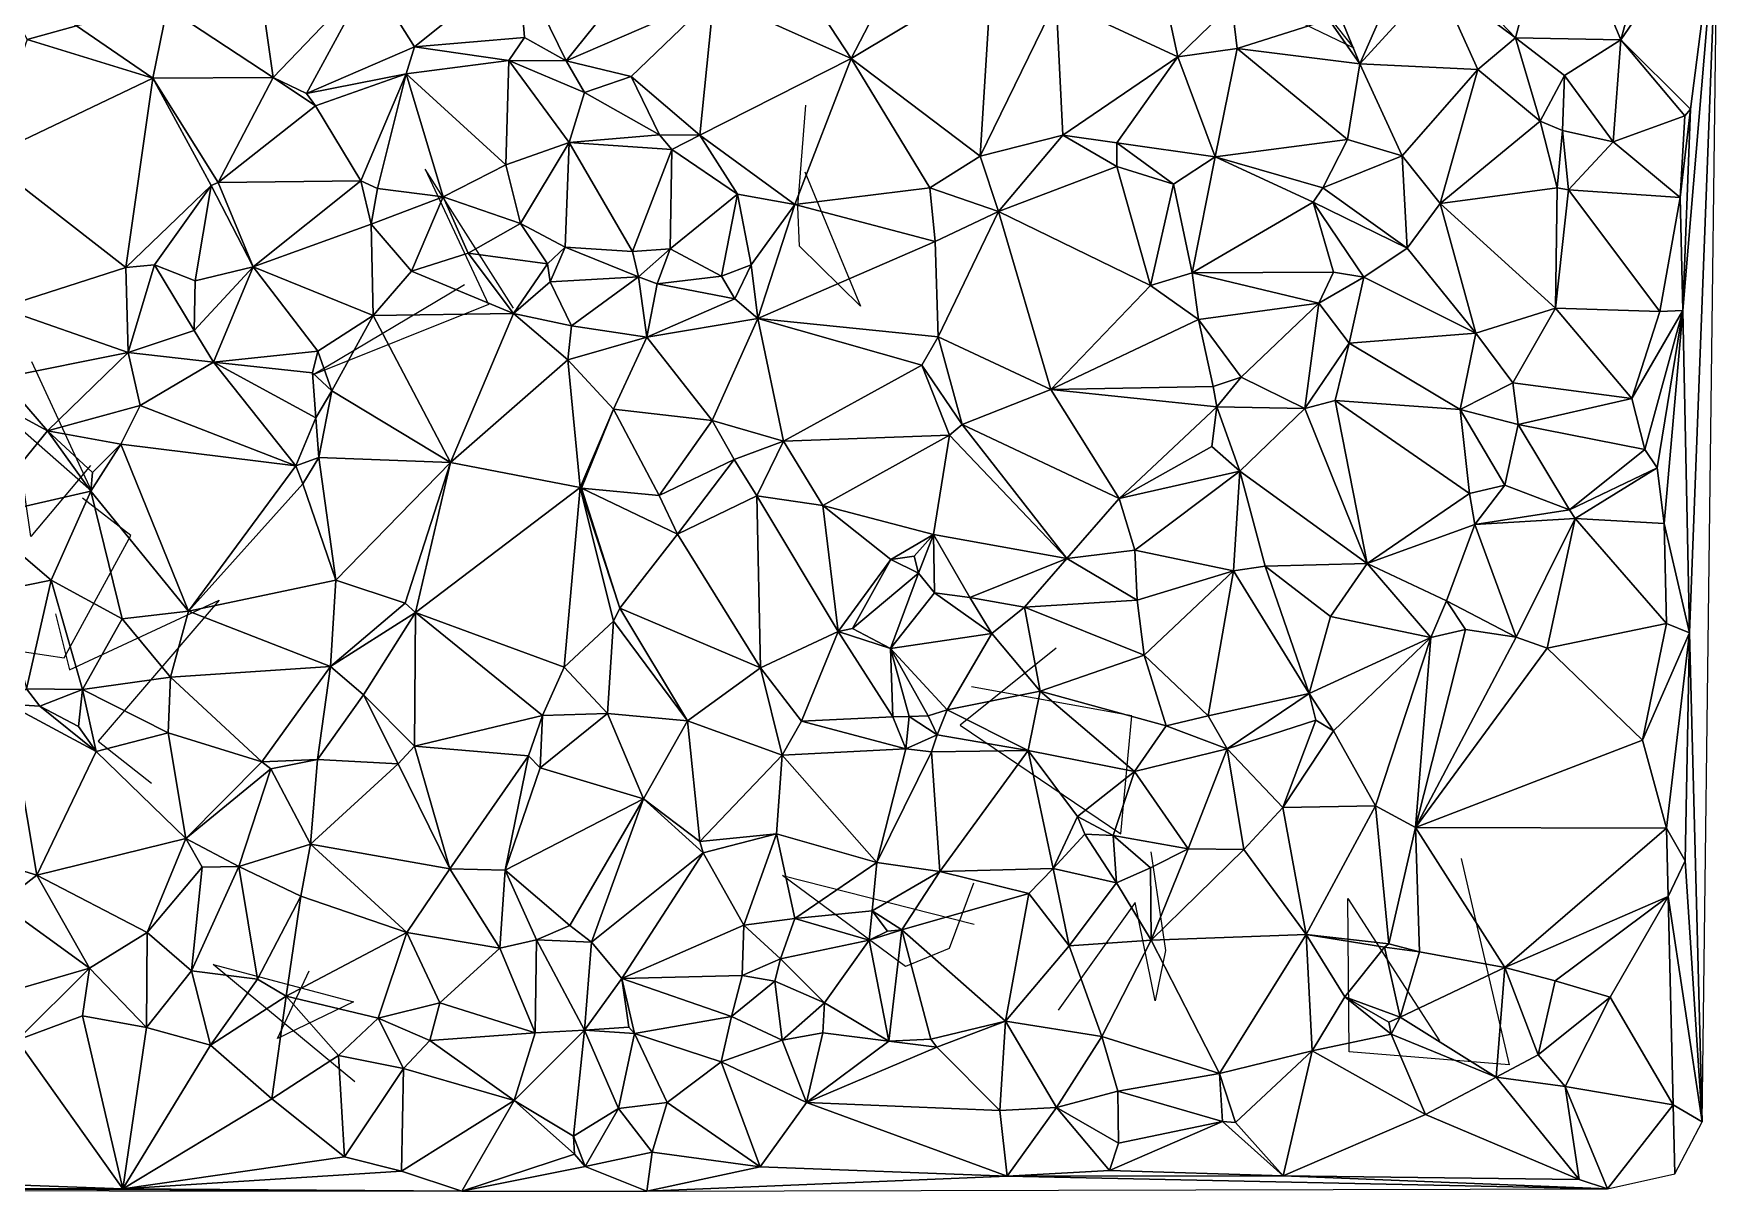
# Model space of a CAD drawing. Header units: metres. Extents: x -15.7 to 15, y -15 to 15.4.
# Drawn here: x 0.34 to 14.99, y -14.98 to -4.91 of the extents above; entities that cross this region are included whole.
import ezdxf

# ---------------------------------------------------------------- set-up
doc = ezdxf.new("R2010")
doc.units = ezdxf.units.M
doc.layers.add('CRACKS', color=1, linetype='Continuous')
doc.layers.add('STREET_MESH', color=7, linetype='Continuous')

msp = doc.modelspace()

# ---------------------------------------------------------------- linework, layer by layer
at = {"layer": 'CRACKS'}
for points in [[(11.132, -3.956, 0.1), (11.325, -4.791, 0.1), (11.828, -5.03, 0.1), (10.435, -3.274, 0.1), (10.342, -4.791, 0.1)], [(7.05, -6.11, 0.1), (7.535, -7.276, 0.1), (7.004, -6.754, 0.1), (6.988, -6.413, 0.1), (7.057, -5.528, 0.1)], [(4.514, -7.296, 0.1), (3.747, -6.085, 0.1), (4.296, -7.264, 0.1), (2.764, -7.878, 0.1), (4.089, -7.09, 0.1)], [(0.835, -8.664, 0.1), (0.314, -9.281, 0.1), (0.172, -8.295, 0.1), (0.843, -8.883, 0.1), (0.322, -7.761, 0.1)], [(-0.198, -8.918, 0.1), (-0.32, -10.198, 0.1), (0.606, -10.335, 0.1), (1.184, -9.272, 0.1), (0.764, -8.947, 0.1)], [(0.53, -9.953, 0.1), (0.651, -10.442, 0.1), (1.953, -9.836, 0.1), (0.902, -11.06, 0.1), (1.366, -11.428, 0.1)], [(9.238, -10.251, 0.1), (8.4, -10.921, 0.1), (9.8, -11.868, 0.1), (9.896, -10.842, 0.1), (8.501, -10.588, 0.1)], [(10.059, -12.024, 0.1), (10.188, -12.883, 0.1), (10.097, -13.319, 0.1), (9.923, -12.465, 0.1), (9.253, -13.4, 0.1)], [(12.761, -12.082, 0.1), (13.178, -13.877, 0.1), (11.786, -13.765, 0.1), (11.775, -12.429, 0.1), (12.572, -13.669, 0.1)], [(8.516, -12.297, 0.1), (8.305, -12.865, 0.1), (7.926, -13.021, 0.1), (6.856, -12.23, 0.1), (8.523, -12.652, 0.1)], [(3.134, -14.025, 0.1), (1.902, -13.005, 0.1), (3.123, -13.328, 0.1), (2.461, -13.648, 0.1), (2.737, -13.059, 0.1)]]:
    msp.add_polyline3d(points, dxfattribs=at)
at = {"layer": 'STREET_MESH'}
for points in [[(13.586, -3.618), (12.645, -4.327), (13.232, -4.943)], [(14.151, -4.96), (13.586, -3.618), (13.232, -4.943)], [(14.528, -3.59), (13.586, -3.618), (14.151, -4.96)], [(14.528, -3.59), (14.151, -4.96), (14.99, -3.732)], [(14.99, -3.732), (14.151, -4.96), (14.757, -5.565)], [(14.69, -7.316), (14.99, -3.732), (14.757, -5.565)], [(14.69, -7.316), (14.748, -10.119), (14.99, -3.732)], [(14.99, -3.732), (14.748, -10.119), (14.857, -14.372)], [(6.031, -3.827), (4.559, -4.293), (4.973, -5.144)], [(6.031, -3.827), (4.973, -5.144), (6.257, -4.588)], [(2.422, -5.288), (2.266, -4.191), (1.501, -4.683)], [(3.268, -4.408), (2.266, -4.191), (2.422, -5.288)], [(7.453, -5.123), (7.956, -4.149), (7.094, -4.573)], [(7.956, -4.149), (7.453, -5.123), (8.674, -4.39)], [(4.559, -4.293), (3.268, -4.408), (3.652, -5.022)], [(4.559, -4.293), (3.652, -5.022), (4.609, -4.939)], [(4.559, -4.293), (4.609, -4.939), (4.973, -5.144)], [(8.674, -4.39), (7.453, -5.123), (8.576, -5.973)], [(9.236, -4.619), (8.674, -4.39), (8.576, -5.973)], [(10.111, -4.251), (9.236, -4.619), (10.295, -5.109)], [(10.765, -4.652), (10.111, -4.251), (10.295, -5.109)], [(12.645, -4.327), (12.553, -4.432), (13.232, -4.943)], [(0.283, -4.959), (0.711, -4.838), (0.042, -4.527)], [(2.714, -5.428), (3.268, -4.408), (2.422, -5.288)], [(3.268, -4.408), (2.714, -5.428), (3.652, -5.022)], [(11.666, -4.656), (11.879, -5.169), (12.203, -4.431)], [(11.879, -5.169), (12.553, -4.432), (12.203, -4.431)], [(12.553, -4.432), (11.879, -5.169), (12.907, -5.22)], [(13.232, -4.943), (12.553, -4.432), (12.907, -5.22)], [(0.711, -4.838), (1.376, -5.293), (1.501, -4.683)], [(1.376, -5.293), (2.422, -5.288), (1.501, -4.683)], [(6.257, -4.588), (4.973, -5.144), (5.538, -5.281)], [(6.257, -4.588), (5.538, -5.281), (6.136, -5.791)], [(7.453, -5.123), (6.257, -4.588), (6.136, -5.791)], [(6.257, -4.588), (7.453, -5.123), (7.094, -4.573)], [(9.236, -4.619), (8.576, -5.973), (9.296, -5.79)], [(10.295, -5.109), (9.236, -4.619), (9.296, -5.79)], [(10.811, -5.037), (10.765, -4.652), (10.295, -5.109)], [(10.765, -4.652), (10.811, -5.037), (11.61, -4.785)], [(11.879, -5.169), (11.666, -4.656), (11.61, -4.785)], [(10.811, -5.037), (11.879, -5.169), (11.61, -4.785)], [(1.376, -5.293), (0.283, -4.959), (-0.082, -5.991)], [(0.711, -4.838), (0.283, -4.959), (1.376, -5.293)], [(4.609, -4.939), (3.652, -5.022), (4.473, -5.141)], [(4.973, -5.144), (4.609, -4.939), (4.473, -5.141)], [(13.447, -5.667), (13.232, -4.943), (12.907, -5.22)], [(13.232, -4.943), (13.447, -5.667), (13.659, -5.27)], [(14.151, -4.96), (13.232, -4.943), (13.659, -5.27)], [(14.084, -5.848), (14.151, -4.96), (13.659, -5.27)], [(14.151, -4.96), (14.084, -5.848), (14.706, -5.622)], [(14.151, -4.96), (14.706, -5.622), (14.757, -5.565)], [(3.652, -5.022), (2.714, -5.428), (3.58, -5.255)], [(3.652, -5.022), (3.58, -5.255), (4.473, -5.141)], [(6.963, -6.393), (7.453, -5.123), (6.136, -5.791)], [(8.138, -6.248), (7.453, -5.123), (6.963, -6.393)], [(7.453, -5.123), (8.138, -6.248), (8.576, -5.973)], [(9.763, -5.856), (10.295, -5.109), (9.296, -5.79)], [(9.763, -5.856), (10.619, -5.979), (10.295, -5.109)], [(10.619, -5.979), (10.811, -5.037), (10.295, -5.109)], [(11.772, -5.828), (10.811, -5.037), (10.619, -5.979)], [(10.811, -5.037), (11.772, -5.828), (11.879, -5.169)], [(2.714, -5.428), (2.792, -5.534), (3.58, -5.255)], [(2.792, -5.534), (3.187, -6.186), (3.58, -5.255)], [(3.187, -6.186), (3.331, -6.255), (3.58, -5.255)], [(3.58, -5.255), (3.331, -6.255), (3.904, -6.326)], [(3.58, -5.255), (4.447, -6.048), (4.473, -5.141)], [(4.447, -6.048), (3.58, -5.255), (3.904, -6.326)], [(4.473, -5.141), (4.447, -6.048), (4.999, -5.855)], [(5.133, -5.419), (4.473, -5.141), (4.999, -5.855)], [(4.973, -5.144), (4.473, -5.141), (5.133, -5.419)], [(4.973, -5.144), (5.133, -5.419), (5.538, -5.281)], [(11.879, -5.169), (11.772, -5.828), (12.246, -5.969)], [(11.879, -5.169), (12.246, -5.969), (12.907, -5.22)], [(12.907, -5.22), (12.246, -5.969), (12.578, -6.384)], [(13.447, -5.667), (12.907, -5.22), (12.578, -6.384)], [(13.447, -5.667), (13.641, -5.749), (13.659, -5.27)], [(13.641, -5.749), (14.084, -5.848), (13.659, -5.27)], [(1.141, -6.94), (1.376, -5.293), (-0.082, -5.991)], [(1.376, -5.293), (1.141, -6.94), (1.885, -6.229)], [(2.422, -5.288), (1.376, -5.293), (1.944, -6.201)], [(1.944, -6.201), (1.376, -5.293), (1.885, -6.229)], [(2.792, -5.534), (2.422, -5.288), (1.944, -6.201)], [(2.792, -5.534), (2.714, -5.428), (2.422, -5.288)], [(5.784, -5.788), (5.133, -5.419), (4.999, -5.855)], [(5.133, -5.419), (5.784, -5.788), (5.538, -5.281)], [(5.538, -5.281), (5.784, -5.788), (6.136, -5.791)], [(3.187, -6.186), (2.792, -5.534), (1.944, -6.201)], [(14.666, -6.333), (14.69, -7.316), (14.757, -5.565)], [(14.706, -5.622), (14.666, -6.333), (14.757, -5.565)], [(13.597, -6.247), (13.447, -5.667), (12.578, -6.384)], [(13.597, -6.247), (13.641, -5.749), (13.447, -5.667)], [(14.084, -5.848), (14.666, -6.333), (14.706, -5.622)], [(4.447, -6.048), (4.576, -6.557), (4.999, -5.855)], [(4.576, -6.557), (4.963, -6.763), (4.999, -5.855)], [(4.963, -6.763), (5.549, -6.803), (4.999, -5.855)], [(5.893, -5.914), (5.784, -5.788), (4.999, -5.855)], [(5.549, -6.803), (5.893, -5.914), (4.999, -5.855)], [(5.784, -5.788), (5.893, -5.914), (6.136, -5.791)], [(5.893, -5.914), (6.463, -6.304), (6.136, -5.791)], [(6.463, -6.304), (6.963, -6.393), (6.136, -5.791)], [(8.576, -5.973), (8.734, -6.455), (9.296, -5.79)], [(8.734, -6.455), (9.763, -6.063), (9.296, -5.79)], [(9.763, -6.063), (9.763, -5.856), (9.296, -5.79)], [(10.258, -6.215), (9.763, -5.856), (9.763, -6.063)], [(10.258, -6.215), (10.619, -5.979), (9.763, -5.856)], [(11.557, -6.249), (11.772, -5.828), (10.619, -5.979)], [(11.772, -5.828), (11.557, -6.249), (12.246, -5.969)], [(13.597, -6.247), (13.695, -6.264), (13.641, -5.749)], [(13.641, -5.749), (13.695, -6.264), (14.084, -5.848)], [(13.695, -6.264), (14.666, -6.333), (14.084, -5.848)], [(0.051, -7.293), (1.141, -6.94), (-0.082, -5.991)], [(5.549, -6.803), (5.878, -6.778), (5.893, -5.914)], [(5.893, -5.914), (5.878, -6.778), (6.463, -6.304)], [(8.138, -6.248), (8.734, -6.455), (8.576, -5.973)], [(10.619, -5.979), (10.258, -6.215), (10.42, -6.986)], [(11.473, -6.372), (10.619, -5.979), (10.42, -6.986)], [(11.557, -6.249), (10.619, -5.979), (11.473, -6.372)], [(12.246, -5.969), (11.557, -6.249), (12.291, -6.773)], [(12.246, -5.969), (12.291, -6.773), (12.578, -6.384)], [(4.576, -6.557), (4.447, -6.048), (3.904, -6.326)], [(8.734, -6.455), (10.057, -7.097), (9.763, -6.063)], [(10.057, -7.097), (10.258, -6.215), (9.763, -6.063)], [(1.885, -6.229), (1.141, -6.94), (1.392, -6.919)], [(1.744, -7.057), (1.885, -6.229), (1.392, -6.919)], [(1.885, -6.229), (1.744, -7.057), (2.248, -6.935)], [(1.944, -6.201), (1.885, -6.229), (2.248, -6.935)], [(3.187, -6.186), (1.944, -6.201), (2.248, -6.935)], [(3.187, -6.186), (2.248, -6.935), (3.275, -6.564)], [(3.331, -6.255), (3.187, -6.186), (3.275, -6.564)], [(3.904, -6.326), (3.331, -6.255), (3.275, -6.564)], [(8.184, -6.714), (8.138, -6.248), (6.963, -6.393)], [(8.734, -6.455), (8.138, -6.248), (8.184, -6.714)], [(10.258, -6.215), (10.057, -7.097), (10.42, -6.986)], [(11.557, -6.249), (11.473, -6.372), (12.291, -6.773)], [(13.582, -7.295), (13.597, -6.247), (12.578, -6.384)], [(13.695, -6.264), (13.597, -6.247), (13.582, -7.295)], [(14.488, -7.323), (13.695, -6.264), (13.582, -7.295)], [(13.695, -6.264), (14.488, -7.323), (14.666, -6.333)], [(3.627, -6.973), (3.904, -6.326), (3.275, -6.564)], [(3.627, -6.973), (4.12, -6.817), (3.904, -6.326)], [(4.12, -6.817), (4.576, -6.557), (3.904, -6.326)], [(6.463, -6.304), (5.878, -6.778), (6.325, -7.015)], [(6.463, -6.304), (6.325, -7.015), (6.583, -6.918)], [(6.463, -6.304), (6.583, -6.918), (6.963, -6.393)], [(6.963, -6.393), (6.583, -6.918), (6.642, -7.385)], [(8.184, -6.714), (6.963, -6.393), (6.642, -7.385)], [(11.651, -6.983), (11.473, -6.372), (10.42, -6.986)], [(11.914, -7.025), (11.473, -6.372), (11.651, -6.983)], [(11.473, -6.372), (11.914, -7.025), (12.291, -6.773)], [(12.291, -6.773), (12.889, -7.511), (12.578, -6.384)], [(12.889, -7.511), (13.582, -7.295), (12.578, -6.384)], [(14.666, -6.333), (14.488, -7.323), (14.69, -7.316)], [(2.248, -6.935), (3.293, -7.358), (3.275, -6.564)], [(3.293, -7.358), (3.627, -6.973), (3.275, -6.564)], [(4.576, -6.557), (4.12, -6.817), (4.809, -6.91)], [(4.963, -6.763), (4.576, -6.557), (4.809, -6.91)], [(8.734, -6.455), (8.184, -6.714), (8.211, -7.545)], [(8.734, -6.455), (8.211, -7.545), (9.191, -8.003)], [(10.057, -7.097), (8.734, -6.455), (9.191, -8.003)], [(8.211, -7.545), (8.184, -6.714), (6.642, -7.385)], [(3.627, -6.973), (4.515, -7.34), (4.12, -6.817)], [(4.12, -6.817), (4.515, -7.34), (4.809, -6.91)], [(4.833, -7.067), (4.963, -6.763), (4.809, -6.91)], [(4.963, -6.763), (4.833, -7.067), (5.603, -7.023)], [(5.549, -6.803), (4.963, -6.763), (5.603, -7.023)], [(5.878, -6.778), (5.549, -6.803), (5.603, -7.023)], [(5.766, -7.083), (5.878, -6.778), (5.603, -7.023)], [(5.878, -6.778), (5.766, -7.083), (6.325, -7.015)], [(12.291, -6.773), (11.914, -7.025), (12.889, -7.511)], [(1.141, -6.94), (0.051, -7.293), (1.163, -7.68)], [(1.141, -6.94), (1.163, -7.68), (1.392, -6.919)], [(1.392, -6.919), (1.163, -7.68), (1.735, -7.489)], [(1.744, -7.057), (1.392, -6.919), (1.735, -7.489)], [(1.905, -7.764), (2.248, -6.935), (1.735, -7.489)], [(2.248, -6.935), (1.744, -7.057), (1.735, -7.489)], [(2.248, -6.935), (1.905, -7.764), (2.813, -7.668)], [(2.248, -6.935), (2.813, -7.668), (3.293, -7.358)], [(4.515, -7.34), (3.627, -6.973), (3.293, -7.358)], [(4.515, -7.34), (4.833, -7.067), (4.809, -6.91)], [(4.833, -7.067), (5.019, -7.449), (5.603, -7.023)], [(5.603, -7.023), (5.019, -7.449), (5.676, -7.546)], [(5.766, -7.083), (5.603, -7.023), (5.676, -7.546)], [(5.766, -7.083), (6.441, -7.214), (6.325, -7.015)], [(6.325, -7.015), (6.441, -7.214), (6.583, -6.918)], [(6.583, -6.918), (6.441, -7.214), (6.642, -7.385)], [(10.057, -7.097), (10.476, -7.392), (10.42, -6.986)], [(11.522, -7.25), (11.651, -6.983), (10.42, -6.986)], [(10.476, -7.392), (11.522, -7.25), (10.42, -6.986)], [(11.522, -7.25), (11.914, -7.025), (11.651, -6.983)], [(11.914, -7.025), (11.522, -7.25), (11.787, -7.598)], [(12.889, -7.511), (11.914, -7.025), (11.787, -7.598)], [(5.019, -7.449), (4.833, -7.067), (4.515, -7.34)], [(6.441, -7.214), (5.766, -7.083), (5.676, -7.546)], [(10.476, -7.392), (10.057, -7.097), (9.191, -8.003)], [(0.051, -7.293), (0.061, -7.901), (1.163, -7.68)], [(6.441, -7.214), (5.676, -7.546), (6.642, -7.385)], [(10.847, -7.895), (11.522, -7.25), (10.476, -7.392)], [(10.847, -7.895), (11.401, -8.168), (11.522, -7.25)], [(11.522, -7.25), (11.401, -8.168), (11.787, -7.598)], [(13.21, -7.945), (13.582, -7.295), (12.889, -7.511)], [(13.582, -7.295), (13.21, -7.945), (14.245, -8.081)], [(14.488, -7.323), (13.582, -7.295), (14.245, -8.081)], [(14.488, -7.323), (14.245, -8.081), (14.69, -7.316)], [(14.245, -8.081), (14.359, -8.525), (14.69, -7.316)], [(14.359, -8.525), (14.467, -8.684), (14.69, -7.316)], [(14.467, -8.684), (14.527, -9.168), (14.69, -7.316)], [(14.527, -9.168), (14.748, -10.119), (14.69, -7.316)], [(2.813, -7.668), (2.934, -8.015), (3.293, -7.358)], [(3.293, -7.358), (2.934, -8.015), (3.966, -8.637)], [(4.515, -7.34), (3.293, -7.358), (3.966, -8.637)], [(4.988, -7.744), (4.515, -7.34), (3.966, -8.637)], [(5.019, -7.449), (4.515, -7.34), (4.988, -7.744)], [(5.019, -7.449), (4.988, -7.744), (5.676, -7.546)], [(5.676, -7.546), (6.244, -8.273), (6.642, -7.385)], [(6.244, -8.273), (6.865, -8.453), (6.642, -7.385)], [(8.067, -7.79), (8.211, -7.545), (6.642, -7.385)], [(6.865, -8.453), (8.067, -7.79), (6.642, -7.385)], [(10.604, -7.976), (10.476, -7.392), (9.191, -8.003)], [(10.604, -7.976), (10.847, -7.895), (10.476, -7.392)], [(1.163, -7.68), (1.905, -7.764), (1.735, -7.489)], [(4.988, -7.744), (5.385, -8.174), (5.676, -7.546)], [(5.676, -7.546), (5.385, -8.174), (6.244, -8.273)], [(8.211, -7.545), (8.067, -7.79), (8.418, -8.306)], [(9.191, -8.003), (8.211, -7.545), (8.418, -8.306)], [(11.401, -8.168), (11.664, -8.097), (11.787, -7.598)], [(11.664, -8.097), (12.751, -8.176), (11.787, -7.598)], [(12.751, -8.176), (12.889, -7.511), (11.787, -7.598)], [(13.21, -7.945), (12.889, -7.511), (12.751, -8.176)], [(1.163, -7.68), (0.061, -7.901), (0.461, -8.361)], [(1.163, -7.68), (0.461, -8.361), (1.267, -8.14)], [(1.905, -7.764), (1.163, -7.68), (1.267, -8.14)], [(2.62, -8.667), (1.905, -7.764), (1.267, -8.14)], [(2.813, -7.668), (1.905, -7.764), (2.767, -7.857)], [(1.905, -7.764), (2.795, -8.249), (2.767, -7.857)], [(1.905, -7.764), (2.62, -8.667), (2.795, -8.249)], [(2.934, -8.015), (2.813, -7.668), (2.767, -7.857)], [(5.094, -8.854), (4.988, -7.744), (3.966, -8.637)], [(4.988, -7.744), (5.094, -8.854), (5.385, -8.174)], [(0.061, -7.901), (0.097, -8.165), (0.461, -8.361)], [(2.795, -8.249), (2.934, -8.015), (2.767, -7.857)], [(8.067, -7.79), (6.865, -8.453), (8.309, -8.399)], [(8.067, -7.79), (8.309, -8.399), (8.418, -8.306)], [(10.604, -7.976), (10.634, -8.154), (10.847, -7.895)], [(10.634, -8.154), (11.401, -8.168), (10.847, -7.895)], [(2.934, -8.015), (2.795, -8.249), (2.822, -8.595)], [(3.966, -8.637), (2.934, -8.015), (2.822, -8.595)], [(9.784, -8.951), (9.191, -8.003), (8.418, -8.306)], [(10.634, -8.154), (10.604, -7.976), (9.191, -8.003)], [(10.634, -8.154), (9.191, -8.003), (9.784, -8.951)], [(13.258, -8.306), (13.21, -7.945), (12.751, -8.176)], [(13.21, -7.945), (13.258, -8.306), (14.245, -8.081)], [(0.461, -8.361), (0.097, -8.165), (-0.151, -9.112)], [(1.267, -8.14), (0.461, -8.361), (1.098, -8.477)], [(2.62, -8.667), (1.267, -8.14), (1.098, -8.477)], [(5.094, -8.854), (5.105, -8.86), (5.385, -8.174)], [(5.385, -8.174), (5.105, -8.86), (5.783, -8.923)], [(6.244, -8.273), (5.385, -8.174), (5.783, -8.923)], [(10.59, -8.498), (10.634, -8.154), (9.784, -8.951)], [(10.836, -8.713), (10.634, -8.154), (10.59, -8.498)], [(10.634, -8.154), (10.836, -8.713), (11.401, -8.168)], [(11.401, -8.168), (10.836, -8.713), (11.942, -9.515)], [(11.401, -8.168), (11.942, -9.515), (11.664, -8.097)], [(11.664, -8.097), (12.834, -8.908), (12.751, -8.176)], [(11.942, -9.515), (12.834, -8.908), (11.664, -8.097)], [(13.142, -8.834), (13.258, -8.306), (12.751, -8.176)], [(12.834, -8.908), (13.142, -8.834), (12.751, -8.176)], [(13.258, -8.306), (14.359, -8.525), (14.245, -8.081)], [(2.795, -8.249), (2.62, -8.667), (2.822, -8.595)], [(6.435, -8.61), (6.244, -8.273), (5.783, -8.923)], [(6.435, -8.61), (6.865, -8.453), (6.244, -8.273)], [(8.309, -8.399), (9.328, -9.471), (8.418, -8.306)], [(9.328, -9.471), (9.784, -8.951), (8.418, -8.306)], [(13.258, -8.306), (13.142, -8.834), (13.704, -9.05)], [(14.359, -8.525), (13.258, -8.306), (13.704, -9.05)], [(0.837, -8.886), (0.461, -8.361), (-0.151, -9.112)], [(0.461, -8.361), (0.851, -8.725), (1.098, -8.477)], [(0.851, -8.725), (0.461, -8.361), (0.837, -8.886)], [(1.098, -8.477), (0.837, -8.886), (1.686, -9.929)], [(0.851, -8.725), (0.837, -8.886), (1.098, -8.477)], [(2.62, -8.667), (1.098, -8.477), (1.686, -9.929)], [(6.865, -8.453), (6.435, -8.61), (6.633, -8.927)], [(6.865, -8.453), (6.633, -8.927), (7.205, -9.012)], [(6.865, -8.453), (7.205, -9.012), (8.309, -8.399)], [(7.205, -9.012), (8.168, -9.263), (8.309, -8.399)], [(8.168, -9.263), (9.328, -9.471), (8.309, -8.399)], [(2.62, -8.667), (2.681, -8.823), (2.822, -8.595)], [(2.681, -8.823), (2.97, -9.66), (2.822, -8.595)], [(2.97, -9.66), (3.966, -8.637), (2.822, -8.595)], [(2.97, -9.66), (3.573, -9.862), (3.966, -8.637)], [(3.573, -9.862), (3.661, -9.942), (3.966, -8.637)], [(3.661, -9.942), (5.094, -8.854), (3.966, -8.637)], [(5.941, -9.26), (6.435, -8.61), (5.783, -8.923)], [(6.633, -8.927), (6.435, -8.61), (5.941, -9.26)], [(10.836, -8.713), (10.59, -8.498), (9.784, -8.951)], [(14.467, -8.684), (14.359, -8.525), (13.704, -9.05)], [(2.681, -8.823), (2.62, -8.667), (1.686, -9.929)], [(9.921, -9.401), (10.836, -8.713), (9.784, -8.951)], [(10.836, -8.713), (9.921, -9.401), (10.781, -9.581)], [(10.836, -8.713), (10.781, -9.581), (11.054, -9.538)], [(11.942, -9.515), (10.836, -8.713), (11.054, -9.538)], [(13.754, -9.124), (14.467, -8.684), (13.704, -9.05)], [(14.467, -8.684), (13.754, -9.124), (14.527, -9.168)], [(0.492, -9.66), (0.837, -8.886), (-0.151, -9.112)], [(1.109, -9.996), (0.837, -8.886), (0.492, -9.66)], [(0.837, -8.886), (1.109, -9.996), (1.686, -9.929)], [(2.97, -9.66), (2.681, -8.823), (1.686, -9.929)], [(4.955, -10.417), (5.094, -8.854), (3.661, -9.942)], [(4.955, -10.417), (5.386, -10.017), (5.094, -8.854)], [(5.439, -9.904), (5.105, -8.86), (5.094, -8.854)], [(5.386, -10.017), (5.439, -9.904), (5.094, -8.854)], [(5.105, -8.86), (5.439, -9.904), (5.941, -9.26)], [(5.105, -8.86), (5.941, -9.26), (5.783, -8.923)], [(6.633, -8.927), (5.941, -9.26), (6.663, -10.423)], [(7.34, -10.108), (6.633, -8.927), (6.663, -10.423)], [(6.633, -8.927), (7.34, -10.108), (7.205, -9.012)], [(12.88, -9.178), (12.834, -8.908), (11.942, -9.515)], [(13.142, -8.834), (12.834, -8.908), (12.88, -9.178)], [(13.142, -8.834), (12.88, -9.178), (13.704, -9.05)], [(7.797, -9.482), (8.168, -9.263), (7.205, -9.012)], [(7.34, -10.108), (7.797, -9.482), (7.205, -9.012)], [(9.328, -9.471), (9.921, -9.401), (9.784, -8.951)], [(12.88, -9.178), (13.754, -9.124), (13.704, -9.05)], [(0.062, -9.748), (0.492, -9.66), (-0.151, -9.112)], [(12.632, -9.841), (12.88, -9.178), (11.942, -9.515)], [(12.632, -9.841), (13.239, -10.156), (12.88, -9.178)], [(13.239, -10.156), (13.754, -9.124), (12.88, -9.178)], [(13.754, -9.124), (13.239, -10.156), (13.51, -10.252)], [(14.548, -10.037), (13.754, -9.124), (13.51, -10.252)], [(13.754, -9.124), (14.548, -10.037), (14.527, -9.168)], [(14.548, -10.037), (14.748, -10.119), (14.527, -9.168)], [(5.941, -9.26), (5.439, -9.904), (6.663, -10.423)], [(7.797, -9.482), (8.001, -9.451), (8.168, -9.263)], [(8.001, -9.451), (8.04, -9.6), (8.168, -9.263)], [(8.04, -9.6), (8.177, -9.772), (8.168, -9.263)], [(8.485, -9.813), (9.328, -9.471), (8.168, -9.263)], [(8.177, -9.772), (8.485, -9.813), (8.168, -9.263)], [(7.797, -9.482), (7.34, -10.108), (7.464, -10.082)], [(8.04, -9.6), (7.797, -9.482), (7.464, -10.082)], [(8.04, -9.6), (8.001, -9.451), (7.797, -9.482)], [(8.485, -9.813), (8.96, -9.897), (9.328, -9.471)], [(9.328, -9.471), (8.96, -9.897), (9.942, -9.835)], [(9.921, -9.401), (9.328, -9.471), (9.942, -9.835)], [(9.921, -9.401), (9.942, -9.835), (10.781, -9.581)], [(11.624, -9.978), (11.942, -9.515), (11.054, -9.538)], [(11.624, -9.978), (12.498, -10.16), (11.942, -9.515)], [(12.498, -10.16), (12.632, -9.841), (11.942, -9.515)], [(0.062, -9.748), (0.276, -10.606), (0.492, -9.66)], [(0.276, -10.606), (0.763, -10.612), (0.492, -9.66)], [(0.763, -10.612), (1.109, -9.996), (0.492, -9.66)], [(2.922, -10.413), (2.97, -9.66), (1.686, -9.929)], [(2.97, -9.66), (2.922, -10.413), (3.573, -9.862)], [(7.794, -10.254), (8.04, -9.6), (7.464, -10.082)], [(8.177, -9.772), (8.04, -9.6), (7.794, -10.254)], [(9.942, -9.835), (10.002, -10.314), (10.781, -9.581)], [(10.781, -9.581), (10.002, -10.314), (10.56, -10.84)], [(11.439, -10.648), (10.781, -9.581), (10.56, -10.84)], [(10.781, -9.581), (11.439, -10.648), (11.054, -9.538)], [(11.439, -10.648), (11.624, -9.978), (11.054, -9.538)], [(8.177, -9.772), (7.794, -10.254), (8.678, -10.124)], [(8.485, -9.813), (8.177, -9.772), (8.678, -10.124)], [(8.96, -9.897), (8.485, -9.813), (8.678, -10.124)], [(1.109, -9.996), (1.53, -10.504), (1.686, -9.929)], [(1.53, -10.504), (2.922, -10.413), (1.686, -9.929)], [(3.573, -9.862), (2.922, -10.413), (3.661, -9.942)], [(2.922, -10.413), (3.209, -10.657), (3.661, -9.942)], [(3.209, -10.657), (3.652, -11.106), (3.661, -9.942)], [(3.652, -11.106), (4.767, -10.838), (3.661, -9.942)], [(4.767, -10.838), (4.955, -10.417), (3.661, -9.942)], [(5.439, -9.904), (5.386, -10.017), (6.03, -10.884)], [(5.439, -9.904), (6.03, -10.884), (6.663, -10.423)], [(9.097, -10.625), (8.96, -9.897), (8.678, -10.124)], [(8.96, -9.897), (10.002, -10.314), (9.942, -9.835)], [(10.002, -10.314), (8.96, -9.897), (9.097, -10.625)], [(12.632, -9.841), (12.498, -10.16), (12.798, -10.091)], [(13.239, -10.156), (12.632, -9.841), (12.798, -10.091)], [(1.109, -9.996), (0.763, -10.612), (1.53, -10.504)], [(5.386, -10.017), (4.955, -10.417), (5.333, -10.822)], [(6.03, -10.884), (5.386, -10.017), (5.333, -10.822)], [(7.022, -10.886), (7.34, -10.108), (6.663, -10.423)], [(7.34, -10.108), (7.022, -10.886), (7.816, -10.85)], [(7.34, -10.108), (7.794, -10.254), (7.464, -10.082)], [(7.794, -10.254), (7.34, -10.108), (7.816, -10.85)], [(11.439, -10.648), (12.498, -10.16), (11.624, -9.978)], [(12.798, -10.091), (12.498, -10.16), (12.362, -11.812)], [(13.239, -10.156), (12.798, -10.091), (12.362, -11.812)], [(14.548, -10.037), (13.51, -10.252), (14.339, -11.052)], [(14.748, -10.119), (14.548, -10.037), (14.339, -11.052)], [(7.794, -10.254), (8.288, -10.79), (8.678, -10.124)], [(7.794, -10.254), (8.124, -10.84), (8.288, -10.79)], [(7.957, -10.847), (7.794, -10.254), (7.816, -10.85)], [(7.957, -10.847), (8.124, -10.84), (7.794, -10.254)], [(8.288, -10.79), (9.097, -10.625), (8.678, -10.124)], [(11.439, -10.648), (11.65, -10.97), (12.498, -10.16)], [(11.65, -10.97), (12.014, -11.625), (12.498, -10.16)], [(12.498, -10.16), (12.014, -11.625), (12.362, -11.812)], [(13.51, -10.252), (13.239, -10.156), (12.362, -11.812)], [(13.51, -10.252), (12.362, -11.812), (14.339, -11.052)], [(14.547, -11.817), (14.748, -10.119), (14.339, -11.052)], [(14.547, -11.817), (14.711, -12.103), (14.748, -10.119)], [(14.748, -10.119), (14.711, -12.103), (14.857, -14.372)], [(10.002, -10.314), (9.097, -10.625), (10.193, -10.929)], [(10.56, -10.84), (10.002, -10.314), (10.193, -10.929)], [(1.53, -10.504), (0.763, -10.612), (1.509, -10.988)], [(1.53, -10.504), (1.509, -10.988), (2.325, -11.242)], [(2.922, -10.413), (1.53, -10.504), (2.325, -11.242)], [(2.809, -11.222), (2.922, -10.413), (2.325, -11.242)], [(3.209, -10.657), (2.922, -10.413), (2.809, -11.222)], [(4.955, -10.417), (4.767, -10.838), (5.333, -10.822)], [(6.03, -10.884), (6.853, -11.183), (6.663, -10.423)], [(6.853, -11.183), (7.022, -10.886), (6.663, -10.423)], [(0.394, -10.756), (0.276, -10.606), (0.117, -10.74)], [(0.276, -10.606), (0.394, -10.756), (0.763, -10.612)], [(0.394, -10.756), (0.728, -10.933), (0.763, -10.612)], [(0.763, -10.612), (0.728, -10.933), (0.882, -11.151)], [(0.763, -10.612), (0.882, -11.151), (1.509, -10.988)], [(3.209, -10.657), (2.809, -11.222), (3.511, -11.257)], [(3.652, -11.106), (3.209, -10.657), (3.511, -11.257)], [(9.097, -10.625), (8.288, -10.79), (8.994, -11.141)], [(9.917, -11.325), (9.097, -10.625), (8.994, -11.141)], [(9.097, -10.625), (9.917, -11.325), (10.193, -10.929)], [(11.439, -10.648), (10.56, -10.84), (10.725, -11.127)], [(11.497, -10.878), (11.439, -10.648), (10.725, -11.127)], [(11.439, -10.648), (11.497, -10.878), (11.65, -10.97)], [(0.117, -10.74), (-1.048, -11.795), (0.366, -12.226)], [(0.882, -11.151), (0.117, -10.74), (0.366, -12.226)], [(0.394, -10.756), (0.117, -10.74), (0.882, -11.151)], [(0.728, -10.933), (0.394, -10.756), (0.882, -11.151)], [(4.767, -10.838), (3.652, -11.106), (4.646, -11.189)], [(4.747, -11.293), (4.767, -10.838), (4.646, -11.189)], [(4.747, -11.293), (5.645, -11.563), (5.333, -10.822)], [(4.767, -10.838), (4.747, -11.293), (5.333, -10.822)], [(5.645, -11.563), (6.03, -10.884), (5.333, -10.822)], [(7.957, -10.847), (8.201, -11.006), (8.124, -10.84)], [(8.124, -10.84), (8.201, -11.006), (8.288, -10.79)], [(8.288, -10.79), (8.201, -11.006), (8.994, -11.141)], [(10.56, -10.84), (10.193, -10.929), (10.725, -11.127)], [(1.509, -10.988), (0.882, -11.151), (1.662, -11.908)], [(1.509, -10.988), (1.662, -11.908), (2.325, -11.242)], [(6.03, -10.884), (5.645, -11.563), (6.135, -11.933)], [(6.853, -11.183), (6.03, -10.884), (6.135, -11.933)], [(7.927, -11.127), (7.022, -10.886), (6.853, -11.183)], [(7.022, -10.886), (7.927, -11.127), (7.816, -10.85)], [(7.927, -11.127), (7.957, -10.847), (7.816, -10.85)], [(8.201, -11.006), (7.957, -10.847), (7.927, -11.127)], [(10.193, -10.929), (9.917, -11.325), (10.725, -11.127)], [(11.208, -11.639), (11.497, -10.878), (10.725, -11.127)], [(11.65, -10.97), (11.497, -10.878), (11.208, -11.639)], [(12.014, -11.625), (11.65, -10.97), (11.208, -11.639)], [(3.961, -12.172), (3.652, -11.106), (3.511, -11.257)], [(3.652, -11.106), (3.961, -12.172), (4.646, -11.189)], [(7.927, -11.127), (6.853, -11.183), (7.676, -12.116)], [(8.153, -11.153), (7.927, -11.127), (7.676, -12.116)], [(8.153, -11.153), (8.201, -11.006), (7.927, -11.127)], [(8.201, -11.006), (8.153, -11.153), (8.994, -11.141)], [(9.917, -11.325), (10.384, -11.999), (10.725, -11.127)], [(10.384, -11.999), (10.87, -12.003), (10.725, -11.127)], [(10.87, -12.003), (11.208, -11.639), (10.725, -11.127)], [(12.362, -11.812), (14.547, -11.817), (14.339, -11.052)], [(1.662, -11.908), (0.882, -11.151), (0.366, -12.226)], [(1.662, -11.908), (2.403, -11.302), (2.325, -11.242)], [(2.403, -11.302), (2.809, -11.222), (2.325, -11.242)], [(2.403, -11.302), (2.749, -11.957), (2.809, -11.222)], [(2.809, -11.222), (2.749, -11.957), (3.511, -11.257)], [(2.749, -11.957), (3.961, -12.172), (3.511, -11.257)], [(4.646, -11.189), (3.961, -12.172), (4.441, -12.183)], [(4.747, -11.293), (4.646, -11.189), (4.441, -12.183)], [(6.803, -11.867), (6.853, -11.183), (6.135, -11.933)], [(6.853, -11.183), (6.803, -11.867), (7.676, -12.116)], [(8.223, -12.196), (8.153, -11.153), (7.676, -12.116)], [(8.153, -11.153), (8.223, -12.196), (8.994, -11.141)], [(8.994, -11.141), (8.223, -12.196), (9.211, -12.17)], [(9.423, -11.718), (8.994, -11.141), (9.211, -12.17)], [(9.423, -11.718), (9.917, -11.325), (8.994, -11.141)], [(2.403, -11.302), (1.662, -11.908), (2.126, -12.152)], [(2.749, -11.957), (2.403, -11.302), (2.126, -12.152)], [(5.645, -11.563), (4.747, -11.293), (4.441, -12.183)], [(9.917, -11.325), (9.423, -11.718), (9.733, -11.882)], [(9.917, -11.325), (9.733, -11.882), (10.384, -11.999)], [(5.006, -12.665), (5.645, -11.563), (4.441, -12.183)], [(5.645, -11.563), (5.006, -12.665), (5.192, -12.811)], [(6.164, -12.032), (5.645, -11.563), (5.192, -12.811)], [(5.645, -11.563), (6.164, -12.032), (6.135, -11.933)], [(9.486, -11.87), (9.423, -11.718), (9.211, -12.17)], [(9.423, -11.718), (9.486, -11.87), (9.733, -11.882)], [(10.87, -12.003), (11.413, -12.742), (11.208, -11.639)], [(11.413, -12.742), (12.014, -11.625), (11.208, -11.639)], [(12.131, -12.825), (12.014, -11.625), (11.413, -12.742)], [(12.014, -11.625), (12.131, -12.825), (12.362, -11.812)], [(-1.048, -11.795), (0.052, -12.473), (0.366, -12.226)], [(12.131, -12.825), (12.397, -12.893), (12.362, -11.812)], [(13.142, -13.029), (14.547, -11.817), (12.362, -11.812)], [(12.397, -12.893), (13.142, -13.029), (12.362, -11.812)], [(14.547, -11.817), (13.142, -13.029), (14.561, -12.411)], [(14.711, -12.103), (14.547, -11.817), (14.561, -12.411)], [(1.328, -12.726), (1.662, -11.908), (0.366, -12.226)], [(1.662, -11.908), (1.328, -12.726), (1.805, -12.157)], [(2.126, -12.152), (1.662, -11.908), (1.805, -12.157)], [(2.749, -11.957), (2.126, -12.152), (2.664, -12.41)], [(2.749, -11.957), (2.664, -12.41), (3.587, -12.727)], [(3.961, -12.172), (2.749, -11.957), (3.587, -12.727)], [(6.164, -12.032), (6.803, -11.867), (6.135, -11.933)], [(6.803, -11.867), (6.164, -12.032), (6.519, -12.661)], [(6.803, -11.867), (6.519, -12.661), (6.963, -12.604)], [(6.803, -11.867), (6.963, -12.604), (7.676, -12.116)], [(9.761, -12.293), (9.486, -11.87), (9.211, -12.17)], [(9.486, -11.87), (9.761, -12.293), (9.733, -11.882)], [(9.733, -11.882), (10.057, -12.164), (10.384, -11.999)], [(9.761, -12.293), (10.057, -12.164), (9.733, -11.882)], [(10.057, -12.164), (10.062, -12.792), (10.384, -11.999)], [(10.062, -12.792), (10.87, -12.003), (10.384, -11.999)], [(10.062, -12.792), (11.413, -12.742), (10.87, -12.003)], [(1.328, -12.726), (1.714, -13.058), (1.805, -12.157)], [(2.126, -12.152), (1.714, -13.058), (2.288, -13.132)], [(1.714, -13.058), (2.126, -12.152), (1.805, -12.157)], [(2.664, -12.41), (2.126, -12.152), (2.288, -13.132)], [(5.458, -13.127), (6.164, -12.032), (5.192, -12.811)], [(6.164, -12.032), (5.458, -13.127), (6.519, -12.661)], [(6.963, -12.604), (7.636, -12.536), (7.676, -12.116)], [(7.636, -12.536), (8.223, -12.196), (7.676, -12.116)], [(14.711, -12.103), (14.561, -12.411), (14.857, -14.372)], [(0.052, -12.473), (0.824, -13.036), (0.366, -12.226)], [(0.824, -13.036), (1.328, -12.726), (0.366, -12.226)], [(4.396, -12.862), (3.961, -12.172), (3.587, -12.727)], [(3.961, -12.172), (4.396, -12.862), (4.441, -12.183)], [(4.396, -12.862), (4.714, -12.788), (4.441, -12.183)], [(4.714, -12.788), (5.006, -12.665), (4.441, -12.183)], [(8.223, -12.196), (7.636, -12.536), (7.895, -12.702)], [(8.999, -12.387), (8.223, -12.196), (7.895, -12.702)], [(8.223, -12.196), (8.999, -12.387), (9.211, -12.17)], [(8.999, -12.387), (9.35, -12.841), (9.211, -12.17)], [(9.35, -12.841), (9.761, -12.293), (9.211, -12.17)], [(9.35, -12.841), (10.062, -12.792), (9.761, -12.293)], [(9.761, -12.293), (10.062, -12.792), (10.057, -12.164)], [(2.536, -13.279), (2.664, -12.41), (2.288, -13.132)], [(2.664, -12.41), (2.536, -13.279), (3.587, -12.727)], [(8.796, -13.496), (8.999, -12.387), (7.895, -12.702)], [(9.35, -12.841), (8.999, -12.387), (8.796, -13.496)], [(13.142, -13.029), (13.578, -13.145), (14.561, -12.411)], [(13.578, -13.145), (14.057, -13.289), (14.561, -12.411)], [(14.057, -13.289), (14.604, -14.225), (14.561, -12.411)], [(14.561, -12.411), (14.604, -14.225), (14.857, -14.372)], [(-0.173, -13.325), (0.824, -13.036), (0.052, -12.473)], [(7.609, -12.791), (7.636, -12.536), (6.963, -12.604)], [(7.769, -12.714), (7.636, -12.536), (7.609, -12.791)], [(7.636, -12.536), (7.769, -12.714), (7.895, -12.702)], [(0.824, -13.036), (1.32, -13.553), (1.328, -12.726)], [(1.32, -13.553), (1.714, -13.058), (1.328, -12.726)], [(2.536, -13.279), (3.338, -13.472), (3.587, -12.727)], [(3.338, -13.472), (3.875, -13.336), (3.587, -12.727)], [(3.875, -13.336), (4.396, -12.862), (3.587, -12.727)], [(5.006, -12.665), (4.714, -12.788), (5.192, -12.811)], [(5.458, -13.127), (6.505, -13.1), (6.519, -12.661)], [(6.505, -13.1), (6.838, -12.954), (6.519, -12.661)], [(6.519, -12.661), (6.838, -12.954), (6.963, -12.604)], [(6.838, -12.954), (7.609, -12.791), (6.963, -12.604)], [(7.609, -12.791), (7.78, -13.672), (7.895, -12.702)], [(7.769, -12.714), (7.609, -12.791), (7.895, -12.702)], [(7.895, -12.702), (7.78, -13.672), (8.145, -13.653)], [(8.796, -13.496), (7.895, -12.702), (8.145, -13.653)], [(11.413, -12.742), (10.062, -12.792), (10.657, -13.952)], [(11.413, -12.742), (10.657, -13.952), (11.465, -13.755)], [(11.747, -13.286), (11.413, -12.742), (11.465, -13.755)], [(12.093, -12.853), (11.413, -12.742), (11.747, -13.286)], [(12.093, -12.853), (12.131, -12.825), (11.413, -12.742)], [(4.396, -12.862), (3.875, -13.336), (4.704, -13.597)], [(4.714, -12.788), (4.396, -12.862), (4.704, -13.597)], [(5.131, -13.576), (4.714, -12.788), (4.704, -13.597)], [(4.714, -12.788), (5.131, -13.576), (5.192, -12.811)], [(5.131, -13.576), (5.458, -13.127), (5.192, -12.811)], [(7.221, -13.337), (7.609, -12.791), (6.838, -12.954)], [(7.221, -13.337), (7.78, -13.672), (7.609, -12.791)], [(9.635, -13.631), (9.35, -12.841), (8.796, -13.496)], [(9.635, -13.631), (10.062, -12.792), (9.35, -12.841)], [(10.062, -12.792), (9.635, -13.631), (10.657, -13.952)], [(12.093, -12.853), (11.747, -13.286), (12.231, -13.463)], [(12.093, -12.853), (12.397, -12.893), (12.131, -12.825)], [(12.397, -12.893), (12.093, -12.853), (12.231, -13.463)], [(0.196, -13.663), (0.824, -13.036), (-0.173, -13.325)], [(0.824, -13.036), (0.196, -13.663), (0.764, -13.451)], [(1.32, -13.553), (0.824, -13.036), (0.764, -13.451)], [(6.838, -12.954), (6.505, -13.1), (6.79, -13.15)], [(7.221, -13.337), (6.838, -12.954), (6.79, -13.15)], [(13.142, -13.029), (12.397, -12.893), (12.231, -13.463)], [(13.066, -13.985), (13.142, -13.029), (12.231, -13.463)], [(13.066, -13.985), (13.432, -13.789), (13.142, -13.029)], [(13.432, -13.789), (13.578, -13.145), (13.142, -13.029)], [(1.714, -13.058), (1.32, -13.553), (1.879, -13.706)], [(1.714, -13.058), (1.879, -13.706), (2.288, -13.132)], [(1.879, -13.706), (2.536, -13.279), (2.288, -13.132)], [(5.458, -13.127), (5.131, -13.576), (5.518, -13.548)], [(6.505, -13.1), (5.458, -13.127), (6.411, -13.455)], [(5.567, -13.604), (5.458, -13.127), (5.518, -13.548)], [(5.458, -13.127), (5.567, -13.604), (6.411, -13.455)], [(6.505, -13.1), (6.411, -13.455), (6.79, -13.15)], [(6.411, -13.455), (6.851, -13.662), (6.79, -13.15)], [(6.851, -13.662), (7.221, -13.337), (6.79, -13.15)], [(13.578, -13.145), (13.432, -13.789), (14.057, -13.289)], [(2.411, -14.173), (2.536, -13.279), (1.879, -13.706)], [(2.992, -13.795), (2.536, -13.279), (2.411, -14.173)], [(2.536, -13.279), (2.992, -13.795), (3.338, -13.472)], [(12.152, -13.609), (11.747, -13.286), (11.465, -13.755)], [(11.747, -13.286), (12.13, -13.506), (12.231, -13.463)], [(12.13, -13.506), (11.747, -13.286), (12.152, -13.609)], [(13.432, -13.789), (13.665, -14.064), (14.057, -13.289)], [(13.665, -14.064), (14.604, -14.225), (14.057, -13.289)], [(0.764, -13.451), (0.196, -13.663), (1.115, -14.954)], [(1.32, -13.553), (0.764, -13.451), (1.115, -14.954)], [(2.992, -13.795), (3.557, -13.91), (3.338, -13.472)], [(3.787, -13.666), (3.875, -13.336), (3.338, -13.472)], [(3.557, -13.91), (3.787, -13.666), (3.338, -13.472)], [(3.875, -13.336), (3.787, -13.666), (4.704, -13.597)], [(5.567, -13.604), (6.321, -13.85), (6.411, -13.455)], [(6.411, -13.455), (6.321, -13.85), (6.851, -13.662)], [(7.206, -13.599), (7.221, -13.337), (6.851, -13.662)], [(7.206, -13.599), (7.78, -13.672), (7.221, -13.337)], [(12.13, -13.506), (12.152, -13.609), (12.231, -13.463)], [(12.152, -13.609), (13.066, -13.985), (12.231, -13.463)], [(1.879, -13.706), (1.32, -13.553), (1.115, -14.954)], [(3.787, -13.666), (4.519, -14.188), (4.704, -13.597)], [(4.519, -14.188), (5.131, -13.576), (4.704, -13.597)], [(5.131, -13.576), (4.519, -14.188), (5.038, -14.496)], [(5.427, -14.256), (5.131, -13.576), (5.038, -14.496)], [(5.131, -13.576), (5.567, -13.604), (5.518, -13.548)], [(5.567, -13.604), (5.131, -13.576), (5.427, -14.256)], [(5.853, -14.205), (5.567, -13.604), (5.427, -14.256)], [(6.321, -13.85), (5.567, -13.604), (5.853, -14.205)], [(7.206, -13.599), (6.851, -13.662), (7.065, -14.203)], [(7.78, -13.672), (7.206, -13.599), (7.065, -14.203)], [(8.199, -13.723), (8.796, -13.496), (8.145, -13.653)], [(8.796, -13.496), (8.199, -13.723), (8.745, -14.273)], [(9.239, -14.248), (8.796, -13.496), (8.745, -14.273)], [(9.239, -14.248), (9.635, -13.631), (8.796, -13.496)], [(12.449, -14.31), (12.152, -13.609), (11.465, -13.755)], [(13.066, -13.985), (12.152, -13.609), (12.449, -14.31)], [(0.196, -13.663), (-0.249, -14.905), (1.115, -14.954)], [(2.411, -14.173), (1.879, -13.706), (1.115, -14.954)], [(4.519, -14.188), (3.787, -13.666), (3.557, -13.91)], [(6.851, -13.662), (6.321, -13.85), (7.065, -14.203)], [(8.199, -13.723), (7.78, -13.672), (7.065, -14.203)], [(8.199, -13.723), (7.065, -14.203), (8.745, -14.273)], [(7.78, -13.672), (8.199, -13.723), (8.145, -13.653)], [(9.774, -14.106), (9.635, -13.631), (9.239, -14.248)], [(9.635, -13.631), (9.774, -14.106), (10.657, -13.952)], [(10.657, -13.952), (10.796, -14.378), (11.465, -13.755)], [(11.465, -13.755), (10.796, -14.378), (11.211, -14.843)], [(12.449, -14.31), (11.465, -13.755), (11.211, -14.843)], [(2.992, -13.795), (2.411, -14.173), (3.044, -14.677)], [(3.557, -13.91), (2.992, -13.795), (3.044, -14.677)], [(3.541, -14.803), (3.557, -13.91), (3.044, -14.677)], [(4.519, -14.188), (3.557, -13.91), (3.541, -14.803)], [(6.321, -13.85), (5.853, -14.205), (6.66, -14.765)], [(7.065, -14.203), (6.321, -13.85), (6.66, -14.765)], [(13.665, -14.064), (13.432, -13.789), (13.066, -13.985)], [(10.657, -13.952), (9.774, -14.106), (10.684, -14.369)], [(10.796, -14.378), (10.657, -13.952), (10.684, -14.369)], [(13.788, -14.874), (13.066, -13.985), (12.449, -14.31)], [(13.665, -14.064), (13.066, -13.985), (13.788, -14.874)], [(3.044, -14.677), (2.411, -14.173), (1.115, -14.954)], [(4.519, -14.188), (3.541, -14.803), (4.066, -14.977)], [(5.045, -14.655), (4.519, -14.188), (4.066, -14.977)], [(4.519, -14.188), (5.045, -14.655), (5.038, -14.496)], [(5.722, -14.635), (5.853, -14.205), (5.427, -14.256)], [(5.853, -14.205), (5.722, -14.635), (6.66, -14.765)], [(8.81, -14.844), (7.065, -14.203), (6.66, -14.765)], [(7.065, -14.203), (8.81, -14.844), (8.745, -14.273)], [(9.774, -14.106), (9.239, -14.248), (9.779, -14.559)], [(10.684, -14.369), (9.774, -14.106), (9.779, -14.559)], [(13.665, -14.064), (13.788, -14.874), (14.033, -14.955)], [(14.604, -14.225), (13.665, -14.064), (14.033, -14.955)], [(5.139, -14.761), (5.427, -14.256), (5.038, -14.496)], [(5.722, -14.635), (5.427, -14.256), (5.139, -14.761)], [(8.81, -14.844), (9.239, -14.248), (8.745, -14.273)], [(9.7, -14.795), (9.239, -14.248), (8.81, -14.844)], [(9.239, -14.248), (9.7, -14.795), (9.779, -14.559)], [(13.788, -14.874), (12.449, -14.31), (11.211, -14.843)], [(14.604, -14.225), (14.033, -14.955), (14.621, -14.825)], [(14.857, -14.372), (14.604, -14.225), (14.621, -14.825)], [(5.045, -14.655), (5.139, -14.761), (5.038, -14.496)], [(10.684, -14.369), (9.7, -14.795), (11.211, -14.843)], [(9.7, -14.795), (10.684, -14.369), (9.779, -14.559)], [(10.796, -14.378), (10.684, -14.369), (11.211, -14.843)], [(5.722, -14.635), (5.139, -14.761), (5.674, -14.975)], [(5.722, -14.635), (5.674, -14.975), (6.66, -14.765)], [(3.541, -14.803), (3.044, -14.677), (1.115, -14.954)], [(5.139, -14.761), (5.045, -14.655), (4.066, -14.977)], [(5.674, -14.975), (5.139, -14.761), (4.066, -14.977)], [(5.674, -14.975), (8.81, -14.844), (6.66, -14.765)], [(9.7, -14.795), (8.81, -14.844), (11.211, -14.843)], [(1.115, -14.954), (-0.249, -14.905), (-2.924, -14.944)], [(3.541, -14.803), (1.115, -14.954), (4.066, -14.977)], [(14.033, -14.955), (8.81, -14.844), (5.674, -14.975)], [(8.81, -14.844), (14.033, -14.955), (11.211, -14.843)], [(14.033, -14.955), (13.788, -14.874), (11.211, -14.843)], [(-2.924, -14.944), (-14.344, -14.957), (4.066, -14.977)], [(1.115, -14.954), (-2.924, -14.944), (4.066, -14.977)]]:
    msp.add_3dface(points, dxfattribs=at)

doc.saveas('drawing.dxf')
